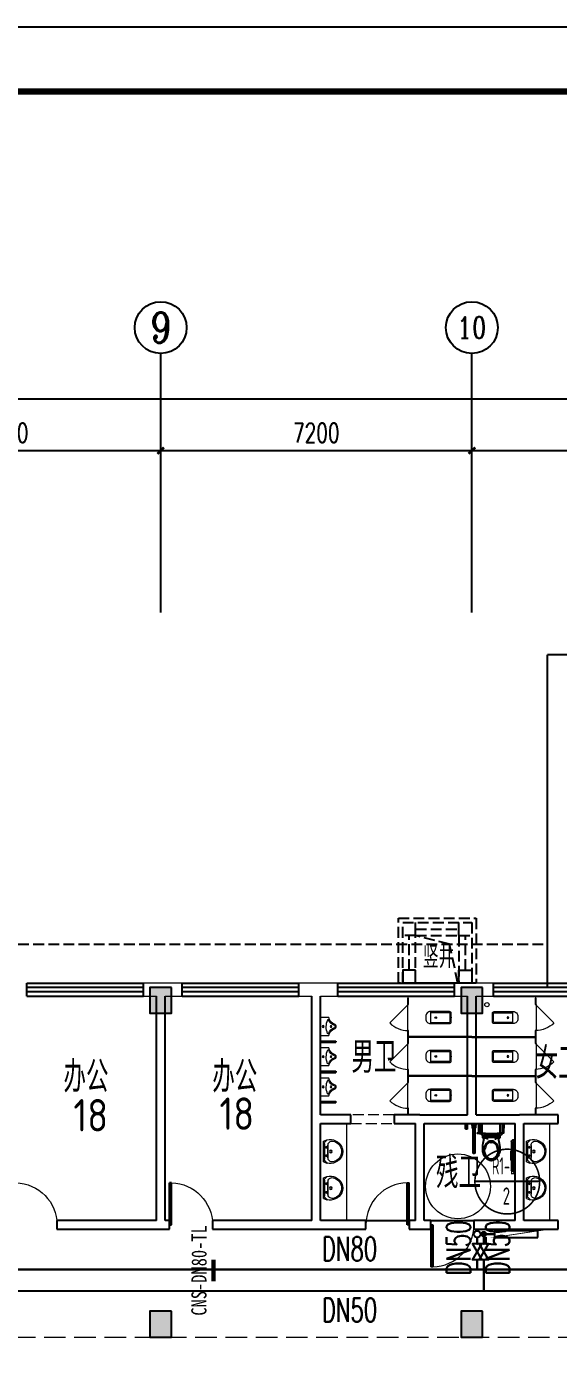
# Model space of a CAD drawing. Extents: x -70335 to 1144202, y 0 to 1100440.
# Drawn here: x 997542 to 1009842, y 874070 to 905006 of the extents above; entities that cross this region are included whole.
import ezdxf
from ezdxf.enums import TextEntityAlignment as Align

# ---------------------------------------------------------------- set-up
doc = ezdxf.new("R2010")
doc.units = 0
doc.header["$LTSCALE"] = 1000
doc.linetypes.add('__DASH', pattern=[0.35, 0.25, -0.1])
doc.linetypes.add('DASH', pattern=[0.35, 0.25, -0.1])
for name, color, linetype in [('0-供暖管道管径标注', 4, 'Continuous'), ('2-房间名称', 7, 'Continuous'), ('3-建筑', 7, 'Continuous'), ('3-淡显', 8, 'Continuous'), ('AXIS_TEXT', 7, 'Continuous'), ('BTTK', 7, 'Continuous'), ('DIM_IDEN', 3, 'Continuous'), ('EQ-采暖分集水器', 7, 'Continuous'), ('PIPE-暖供支管', 4, 'Continuous'), ('PIPE-暖供水', 1, 'Continuous'), ('PIPE-暖回水', 1, 'DASH'), ('PUB_TITLE', 4, 'Continuous'), ('VALVE-暖供水', 7, 'Continuous'), ('VALVE-暖回水', 7, 'Continuous'), ('VPIPE-暖供水', 3, 'Continuous'), ('VPIPE-暖回水', 2, 'DASH'), ('厨卫', 252, 'Continuous'), ('抗震支吊架', 2, 'Continuous'), ('改过图层标记', 3, 'Continuous')]:
    doc.layers.add(name, color=color, linetype=linetype)
doc.layers.add('3-深度淡显', color=252, linetype='Continuous', lineweight=0)
doc.styles.add('_TCH_AXIS', font='COMPLEX', dxfattribs={"bigfont": 'GBCBIG'})
doc.styles.add('_TCH_DIM_T3', font='SIMPLEX', dxfattribs={"width": 0.705882, "bigfont": 'GBCBIG'})
doc.styles.add('COMPLEX', font='COMPLEX')
doc.styles.add('HZ(TK)', font='geniso.shx', dxfattribs={"width": 0.9, "bigfont": 'hztxt.shx'})
doc.styles.add('kzcad', font='', dxfattribs={"width": 0.8})
doc.styles.get("Standard").update_dxf_attribs({"font": 'gbenor.shx', "bigfont": 'gbcbig.shx'})
doc.styles.add('设备标注', font='simplex.shx', dxfattribs={"width": 0.7, "bigfont": 'gbcbig.shx'})
doc.styles.get('kzcad').set_extended_font_data('SimSun')
doc.dimstyles.new('_TCH_ARCH&&150', dxfattribs={"dimtxt": 446.25, "dimasz": 150, "dimexe": 375, "dimexo": 450, "dimgap": 189.375, "dimtad": 1, "dimdec": 0, "dimzin": 0, "dimdsep": 46, "dimtxsty": '_TCH_DIM_T3', "dimblk": 'ARCHTICK', "dimcen": 0.09, "dimclrt": 7, "dimazin": 2, "dimtfac": 1, "dimtdec": 0, "dimtix": 1, "dimtmove": 2, "dimatfit": 3, "dimfxl": 1, "dimtolj": 1, "dimtzin": 0, "dimarcsym": 0})

# ---------------------------------------------------------------- blocks, each defined once
blk = doc.blocks.new('vhtemplate_2019年新竖式图框_A1_1_2', base_point=(-420.5, 0))
at = {"layer": 'PUB_TITLE', "color": 7}
blk.add_lwpolyline([(-420.5, 594), (841, 594), (841, 0), (-420.5, 0)], close=True, dxfattribs=at)
at = {"layer": 'PUB_TITLE', "const_width": 1}
blk.add_lwpolyline([(-395.5, 10), (831, 10), (831, 584), (-395.5, 584)], close=True, dxfattribs=at)
at = {"layer": 'BTTK', "color": 4, "style": 'HZ(TK)', "width": 0.9}
for tag, p in [('合作单位', (796, 511.5)), ('建设单位', (796, 209.5)), ('工程名称', (796, 176.5)), ('子项名称', (806, 160)), ('图纸名称', (796, 141))]:
    blk.add_attdef(tag, text='', height=3.5, dxfattribs=at).set_placement(p, align=Align.MIDDLE_CENTER)
for tag, p in [('注册证书号', (808.5, 279)), ('注册印章号', (808.5, 271)), ('设计号', (806, 193)), ('图别', (789.75, 34)), ('图号', (822.25, 34)), ('版本号', (789.75, 26)), ('日期', (822.25, 26))]:
    blk.add_attdef(tag, text='', height=3.5, dxfattribs=at).set_placement(p, align=Align.MIDDLE)
blk = doc.blocks.new('A$C1C523CE6')
at = {"layer": '厨卫'}
for p, q in [((302, 1130), (302, 958)), ((931, 1111), (931, 450, 0)), ((971, 1111), (931, 1111)), ((971, 450, 0), (971, 1111)), ((1105, 1102), (1090, 1117)), ((1160, 1117), (1145, 1102)), ((11, 760), (1, 760)), ((11, 700), (1, 700)), ((11, 700), (11, 760)), ((36, 750), (11, 750)), ((16, 710), (11, 710)), ((41, 685), (41, 475, 0)), ((81, 705), (81, 475, 0)), ((467, 770), (444, 770)), ((456, 884), (645, 884)), ((456, 781), (456, 758)), ((634, 770), (657, 770)), ((645, 781), (645, 758)), ((41, 475), (41, 285)), ((81, 285), (81, 475)), ((951, 430, 0), (951, 430, 0)), ((11, 60, 0), (1, 60, 0)), ((11, 0, 0), (1, 0, 0)), ((11, 60, 0), (11, 0, 0)), ((16, 50, 0), (11, 50, 0)), ((16, 50, 0), (11, 50, 0)), ((36, 10, 0), (11, 10, 0)), ((41, 285, 0), (41, 75, 0)), ((81, 285, 0), (81, 55, 0))]:
    blk.add_line(p, q, dxfattribs=at)
for points in [[(819, 1130), (282, 1130, 0.421203), (259, 1107), (264, 922, 0.384529), (285, 900, 0.020097), (551, 890, 0.020097), (816, 900, 0.384529), (837, 922), (842, 1107, 0.421203)], [(1125, 993), (1125, 993, 0.414214), (1145, 1013), (1145, 1102), (1105, 1102), (1105, 1013, 0.414214)], [(749, 844), (352, 844), (352, 807, 0.472458), (379, 784, -0.097656), (722, 784, 0.472458), (749, 807)], [(551, 307, -0.221073), (451, 353, -0.102493), (395, 459, -0.121565), (397, 590, -0.187395), (480, 701, -0.126952), (551, 719, -0.126952), (621, 701, -0.187395), (704, 590, -0.121565), (706, 459, -0.102493), (650, 353, -0.221073)]]:
    blk.add_lwpolyline(points, format="xyb", close=True, dxfattribs=at)
for points in [[(302, 958), (302, 913), (302, 924, 0.081902), (306, 898)], [(354, 895, -0.203745), (342, 924), (342, 1130)], [(747, 895, 0.203745), (759, 924), (759, 1130)], [(795, 898, 0.081906), (799, 924), (799, 1130)], [(306, 898, 0.32142), (382, 844), (719, 844, 0.300027), (793, 893)], [(352, 898, 0.216674), (382, 884), (414, 884)], [(390, 786), (366, 671, 0.088113), (356, 473, 0.124068), (415, 339, 0.086475), (483, 282, 0.130408), (551, 265, 0.130408), (618, 282, 0.086475), (686, 339, 0.124068), (745, 473, 0.088113), (735, 671), (712, 786)], [(404, 524, -0.134007), (437, 632, -0.213245), (522, 694, 0.668461), (518, 710, 0.205105), (426, 639, 0.136377), (394, 524)], [(556, 683), (569, 689, 0.801198), (570, 693, 0.05862), (551, 695, 0.05862), (531, 693, 0.801198), (532, 689), (545, 683)], [(707, 524, 0.136377), (675, 639, 0.205105), (583, 710, 0.668461), (579, 694, -0.213245), (664, 632, -0.134007), (697, 524)], [(687, 884), (719, 884, 0.194092), (747, 895)], [(793, 893, 0.019656), (795, 898)]]:
    blk.add_lwpolyline(points, format="xyb", dxfattribs=at)
for points in [[(891, 1130), (891, 1117), (1011, 1117), (1011, 1130)], [(913, 1087), (913, 1100), (905, 1100), (905, 1087)], [(926, 1027), (926, 1117), (913, 1117), (913, 1027)], [(975, 1027), (975, 1117), (989, 1117), (989, 1027)], [(989, 1087), (989, 1100), (997, 1100), (997, 1087)], [(1062, 1130), (1062, 1117), (1183, 1117), (1183, 1130)], [(456, 844), (456, 888), (414, 888), (414, 844)], [(645, 844), (645, 888), (687, 888), (687, 844)]]:
    blk.add_lwpolyline(points, close=True, dxfattribs=at)
for points in [[(780, 897), (814, 885), (869, 892), (866, 915), (834, 910)], [(1, 475), (101, 475), (101, 285), (1, 285)]]:
    blk.add_lwpolyline(points, dxfattribs=at)
at = {"layer": '厨卫', "const_width": 20}
blk.add_lwpolyline([(1, 174, 0.39926), (10, 184, 0.39926), (1, 194, 0.39926)], format="xyb", dxfattribs=at)
at = {"layer": '厨卫'}
for centre, radius, start, end in [((16, 685), 25, 0, 90), ((36, 705), 45, 0, 90), ((951, 450, 0), 20, 180.0006, 270.0006), ((951, 450, 0), 20, 269.9999, 0), ((16, 75, 0), 25, 270, 0), ((36, 55, 0), 45, 270, 0)]:
    blk.add_arc(centre, radius, start, end, dxfattribs=at)
blk = doc.blocks.new('$VALVE$00000295')
at = {"color": 2}
blk.add_lwpolyline([(-125, 72), (-125, -72), (125, 72), (125, -72), (-125, 72)], dxfattribs=at)
for p in [(-125, 0), (125, 0)]:
    blk.add_point(p, dxfattribs=at)
blk = doc.blocks.new('_E6')
for p, q in [((240, 0), (-240, 0)), ((-237, 0), (239, 0)), ((240, 0), (270, -79)), ((-213, -36), (-271, -91)), ((-240, 0), (-270, -79)), ((-179, -23), (181, -23)), ((141, -105), (-141, -105)), ((-141, -105), (141, -105)), ((217, -37), (274, -95))]:
    blk.add_line(p, q)
for centre, radius in [((-99, -65), 16.3), ((2, -172), 31.6), ((2, -172), 23), ((101, -65), 16.3)]:
    blk.add_circle(centre, radius)
for centre, radius, start, end in [((28, -152), 307, 166.1751, 244.7296), ((-141, -205), 100, 90, 190.5602), ((0, -179), 243, 190.5602, 349.4398), ((-179, -73), 50, 90, 133.181), ((-28, -152), 307, 297.0639, 13.8249), ((141, -205), 100, 349.4398, 90), ((181, -73), 50, 44.5607, 90), ((0, -201), 250, 245.8071, 296.4628), ((28, -152), 307, 266.589, 266.5936)]:
    blk.add_arc(centre, radius, start, end)
at = {"width": 0.8, "flags": 9}
for tag in ['XSIZE', 'YSIZE']:
    blk.add_attdef(tag, (0, 0), '', height=0.5, dxfattribs=at)
blk = doc.blocks.new('$TCHSYS$WIN2D')
for p, q in [((-0.5, 0.5), (0.5, 0.5)), ((-0.5, 0.5), (-0.5, -0.5)), ((0.5, 0.5), (0.5, -0.5)), ((0.5, 0.167), (-0.5, 0.167)), ((0.5, -0.167), (-0.5, -0.167)), ((-0.5, -0.5), (0.5, -0.5))]:
    blk.add_line(p, q)
blk = doc.blocks.new('$DorLib2D$00000001')
for p, q in [((0.45, 0.975), (0.5, 0.975)), ((0.45, 0), (0.45, 0.975)), ((0.5, 0), (0.5, 0.975)), ((0.5, 0), (0.45, 0))]:
    blk.add_line(p, q)
at = {"lineweight": 13}
blk.add_arc((0.475, 0), 0.975, 91.4693, 180, dxfattribs=at)
blk = doc.blocks.new('_AXISO')
blk.add_circle((0, 0), 0.5)
at = {"layer": 'AXIS_TEXT', "style": 'COMPLEX', "width": 1.041667}
blk.add_attdef('A', text='', height=0.56, dxfattribs=at).set_placement((-0.25, -0.28), (0.25, -0.28), align=Align.FIT)
blk = doc.blocks.new('_ArchTick')
at = {"color": 0, "linetype": 'ByBlock', "const_width": 0.4}
blk.add_lwpolyline([(-0.5, -0.5), (0.5, 0.5)], dxfattribs=at)
blk = doc.blocks.new('*D3026')
at = {"layer": '3-建筑', "color": 0, "lineweight": -2, "transparency": 16777216}
for p, q in [((949942, 891886), (949942, 896761)), ((1089142, 891886), (1089142, 896761)), ((949942, 896386), (1089142, 896386))]:
    blk.add_line(p, q, dxfattribs=at)
at = {"layer": 'Defpoints', "color": 0, "transparency": 16777216}
for p in [(1089142, 896386), (949942, 891436), (1089142, 891436)]:
    blk.add_point(p, dxfattribs=at)
at = {"layer": '3-建筑', "color": 0, "lineweight": -2, "transparency": 16777216, "xscale": 150, "yscale": 150, "zscale": 150, "rotation": 180}
blk.add_blockref('_ArchTick', (949942, 896386), dxfattribs=at)
at = {"layer": '3-建筑', "color": 0, "lineweight": -2, "transparency": 16777216, "xscale": 150, "yscale": 150, "zscale": 150}
blk.add_blockref('_ArchTick', (1089142, 896386), dxfattribs=at)
at = {"layer": '3-建筑', "color": 7, "transparency": 16777216, "insert": (1019542, 896799), "char_height": 446.2, "attachment_point": 5, "style": '_TCH_DIM_T3'}
blk.add_mtext('\\A1;139200', dxfattribs=at)
blk = doc.blocks.new('*D3035')
at = {"layer": '3-建筑', "color": 0, "lineweight": -2, "transparency": 16777216}
for p, q in [((993442, 891886), (993442, 895561)), ((1000642, 891886), (1000642, 895561)), ((993442, 895186), (1000642, 895186))]:
    blk.add_line(p, q, dxfattribs=at)
at = {"layer": 'Defpoints', "color": 0, "transparency": 16777216}
for p in [(1000642, 895186), (993442, 891436), (1000642, 891436)]:
    blk.add_point(p, dxfattribs=at)
at = {"layer": '3-建筑', "color": 0, "lineweight": -2, "transparency": 16777216, "xscale": 150, "yscale": 150, "zscale": 150, "rotation": 180}
blk.add_blockref('_ArchTick', (993442, 895186), dxfattribs=at)
at = {"layer": '3-建筑', "color": 0, "lineweight": -2, "transparency": 16777216, "xscale": 150, "yscale": 150, "zscale": 150}
blk.add_blockref('_ArchTick', (1000642, 895186), dxfattribs=at)
at = {"layer": '3-建筑', "color": 7, "transparency": 16777216, "insert": (997042, 895599), "char_height": 446.2, "attachment_point": 5, "style": '_TCH_DIM_T3'}
blk.add_mtext('\\A1;7200', dxfattribs=at)
blk = doc.blocks.new('*D3036')
at = {"layer": '3-建筑', "color": 0, "lineweight": -2, "transparency": 16777216}
for p, q in [((1000642, 891886), (1000642, 895561)), ((1007842, 891886), (1007842, 895561)), ((1000642, 895186), (1007842, 895186))]:
    blk.add_line(p, q, dxfattribs=at)
at = {"layer": 'Defpoints', "color": 0, "transparency": 16777216}
for p in [(1007842, 895186), (1000642, 891436), (1007842, 891436)]:
    blk.add_point(p, dxfattribs=at)
at = {"layer": '3-建筑', "color": 0, "lineweight": -2, "transparency": 16777216, "xscale": 150, "yscale": 150, "zscale": 150, "rotation": 180}
blk.add_blockref('_ArchTick', (1000642, 895186), dxfattribs=at)
at = {"layer": '3-建筑', "color": 0, "lineweight": -2, "transparency": 16777216, "xscale": 150, "yscale": 150, "zscale": 150}
blk.add_blockref('_ArchTick', (1007842, 895186), dxfattribs=at)
at = {"layer": '3-建筑', "color": 7, "transparency": 16777216, "insert": (1004242, 895599), "char_height": 446.2, "attachment_point": 5, "style": '_TCH_DIM_T3'}
blk.add_mtext('\\A1;7200', dxfattribs=at)
blk = doc.blocks.new('*D3037')
at = {"layer": '3-建筑', "color": 0, "lineweight": -2, "transparency": 16777216}
for p, q in [((1007842, 891886), (1007842, 895561)), ((1015042, 891886), (1015042, 895561)), ((1007842, 895186), (1015042, 895186))]:
    blk.add_line(p, q, dxfattribs=at)
at = {"layer": 'Defpoints', "color": 0, "transparency": 16777216}
for p in [(1015042, 895186), (1007842, 891436), (1015042, 891436)]:
    blk.add_point(p, dxfattribs=at)
at = {"layer": '3-建筑', "color": 0, "lineweight": -2, "transparency": 16777216, "xscale": 150, "yscale": 150, "zscale": 150, "rotation": 180}
blk.add_blockref('_ArchTick', (1007842, 895186), dxfattribs=at)
at = {"layer": '3-建筑', "color": 0, "lineweight": -2, "transparency": 16777216, "xscale": 150, "yscale": 150, "zscale": 150}
blk.add_blockref('_ArchTick', (1015042, 895186), dxfattribs=at)
at = {"layer": '3-建筑', "color": 7, "transparency": 16777216, "insert": (1011442, 895599), "char_height": 446.2, "attachment_point": 5, "style": '_TCH_DIM_T3'}
blk.add_mtext('\\A1;7200', dxfattribs=at)
blk = doc.blocks.new('$lvtry$00000222')
at = {"color": 0, "elevation": 0}
blk.add_lwpolyline([(-205, -191), (-205, 0), (205, 0), (205, -191, 0.268068), (51, -323, -0.317765), (0, -360, -0.317765), (-51, -323, 0.268068)], format="xyb", close=True, dxfattribs=at)
at = {"color": 0}
for centre in [(0, -60, 0), (0, -242, 0)]:
    blk.add_circle(centre, 20, dxfattribs=at)
for centre, radius, start, end in [((-152, -175, 0), 10, 114.1084, 248.1394), ((5, -526, 0), 395, 66.6675, 114.1084), ((-243, -401, 0), 233, 19.2639, 68.1394), ((243, -401, 0), 233, 110.4941, 160.7361), ((158, -173, 0), 10, 290.4941, 66.6675), ((0, -316, 0), 24, 199.2639, 269.4998), ((0, -316, 0), 24, 270.5002, 340.7361)]:
    blk.add_arc(centre, radius, start, end, dxfattribs=at)
for p in [(0, -60, 0), (0, -242, 0)]:
    blk.add_point(p, dxfattribs=at)
blk = doc.blocks.new('$lvtry$00000200')
at = {"color": 0}
for p, q in [((-110, -40, 0), (-110, -470, 0)), ((100, -30, 0), (-100, -30, 0)), ((110, -470, 0), (110, -40, 0))]:
    blk.add_line(p, q, dxfattribs=at)
at = {"color": 0, "elevation": 0}
blk.add_lwpolyline([(100, 0), (-100, 0, 0.414214), (-140, -40), (-140, -480, 0.414214), (-30, -590), (30, -590, 0.414214), (140, -480), (140, -40, 0.414214)], format="xyb", close=True, dxfattribs=at)
blk.add_lwpolyline([(140, -470), (-140, -470)], dxfattribs=at)
at = {"color": 0}
blk.add_circle((0, -359, 0), 20, dxfattribs=at)
for centre, start, end in [((-100, -40, 0), 90, 180), ((100, -40, 0), 0, 90)]:
    blk.add_arc(centre, 10, start, end, dxfattribs=at)
for p in [(0, 0), (0, -359, 0)]:
    blk.add_point(p, dxfattribs=at)
blk = doc.blocks.new('$DorLib2D$00000114')
at = {"color": 0}
blk.add_line((0.5, 0), (-0.207, 0.707), dxfattribs=at)
blk.add_arc((0.5, 0), 1, 135, 180, dxfattribs=at)

msp = doc.modelspace()

# ---------------------------------------------------------------- hatches: boundary and pattern name
at = {"layer": '3-淡显'}
h = msp.add_hatch(color=256, dxfattribs=at)
h.dxf.hatch_style = 1
h.paths.add_polyline_path([(1000891.7, 882753.7), (1000391.7, 882753.7), (1000391.7, 882153.7), (1000891.7, 882153.7)])
h = msp.add_hatch(color=256, dxfattribs=at)
h.dxf.hatch_style = 1
h.paths.add_polyline_path([(1007591.7, 882153.7), (1008091.7, 882153.7), (1008091.7, 882753.7), (1007591.7, 882753.7)])
h = msp.add_hatch(color=256, dxfattribs=at)
h.dxf.hatch_style = 1
h.paths.add_polyline_path([(1000391.7, 875253.7), (1000391.7, 874653.7), (1000891.7, 874653.7), (1000891.7, 875253.7)])
h = msp.add_hatch(color=256, dxfattribs=at)
h.dxf.hatch_style = 1
h.paths.add_polyline_path([(1008091.7, 874653.7), (1008091.7, 875253.7), (1007591.7, 875253.7), (1007591.7, 874653.7)])
at = {"layer": 'VPIPE-暖回水', "linetype": 'DASH'}
msp.add_hatch(color=256, dxfattribs=at).paths.add_polyline_path([(1008192.1, 877038.7), (1008190.5, 877054.3), (1008185.6, 877069.2), (1008177.8, 877082.8), (1008167.3, 877094.4), (1008154.6, 877103.7), (1008140.3, 877110), (1008125, 877113.3), (1008109.3, 877113.3), (1008094, 877110), (1008079.6, 877103.7), (1008066.9, 877094.4), (1008056.5, 877082.8), (1008048.6, 877069.2), (1008043.8, 877054.3), (1008042.1, 877038.7), (1008043.8, 877023.1), (1008048.6, 877008.2), (1008056.5, 876994.6), (1008066.9, 876983), (1008079.6, 876973.8), (1008094, 876967.4), (1008109.3, 876964.1), (1008125, 876964.1), (1008140.3, 876967.4), (1008154.6, 876973.8), (1008167.3, 876983), (1008177.8, 876994.6), (1008185.6, 877008.2), (1008190.5, 877023.1)])

# ---------------------------------------------------------------- linework, layer by layer
at = {"layer": '3-建筑'}
for p, q in [((1000641.7, 891436.2), (1000641.7, 897436.2)), ((1007841.7, 891436.2), (1007841.7, 897436.2)), ((1009591.7, 882753.7), (1009591.7, 890453.7)), ((1013791.7, 890453.7), (1009591.7, 890453.7)), ((1006541.7, 883953.7), (1006541.7, 884253.7)), ((1007541.7, 883953.7), (1007541.7, 884253.7)), ((1000541.7, 877353.7), (1000541.7, 882553.7)), ((1000741.7, 877353.7), (1000741.7, 882553.7)), ((1004141.7, 879703.7), (1004141.7, 882553.7)), ((1004341.7, 879803.7), (1004341.7, 882553.7)), ((1007741.7, 879803.7), (1007741.7, 882553.7)), ((1007941.7, 879803.7), (1007941.7, 882553.7)), ((1004341.7, 881510.6), (1004691.7, 881510.6)), ((1004341.7, 881510.6), (1004341.7, 881485.6)), ((1004341.7, 881485.6), (1004691.7, 881485.6)), ((1004691.7, 881510.6), (1004691.7, 881485.6)), ((1004341.7, 880810.6), (1004691.7, 880810.6)), ((1004341.7, 880810.6), (1004341.7, 880785.6)), ((1004341.7, 880785.6), (1004691.7, 880785.6)), ((1004691.7, 880810.6), (1004691.7, 880785.6)), ((1004341.7, 880110.6), (1004691.7, 880110.6)), ((1004341.7, 880110.6), (1004341.7, 880085.6)), ((1004341.7, 880085.6), (1004691.7, 880085.6)), ((1004691.7, 880110.6), (1004691.7, 880085.6)), ((1004141.7, 877353.7), (1004141.7, 879703.7)), ((1005041.7, 879803.7), (1004341.7, 879803.7)), ((1004341.7, 877353.7), (1004341.7, 879603.7)), ((1004341.7, 879603.7), (1005041.7, 879603.7)), ((1005041.7, 879603.7), (1005041.7, 879803.7)), ((1006641.7, 879803.7), (1006041.7, 879803.7)), ((1006041.7, 879803.7), (1006041.7, 879603.7)), ((1006041.7, 879603.7), (1006541.7, 879603.7)), ((1006541.7, 877353.7), (1006541.7, 879603.7)), ((1006641.7, 879803.7), (1007741.7, 879803.7)), ((1006741.7, 877353.7), (1006741.7, 879603.7)), ((1006741.7, 879603.7), (1007841.7, 879603.7)), ((1007841.7, 879603.7), (1008841.7, 879603.7)), ((1007941.7, 879803.7), (1008941.7, 879803.7)), ((1008841.7, 877353.7), (1008841.7, 879603.7)), ((1009841.7, 879803.7), (1008941.7, 879803.7)), ((1009041.7, 877353.7), (1009041.7, 879603.7)), ((1009041.7, 879603.7), (1009841.7, 879603.7)), ((1009841.7, 879603.7), (1009841.7, 879803.7)), ((1000541.7, 877353.7), (998241.7, 877353.7)), ((998241.7, 877353.7), (998241.7, 877153.7)), ((1000841.7, 877353.7), (1000741.7, 877353.7)), ((1000841.7, 877153.7), (1000841.7, 877353.7)), ((1004141.7, 877353.7), (1001841.7, 877353.7)), ((1001841.7, 877353.7), (1001841.7, 877153.7)), ((1005391.7, 877353.7), (1004341.7, 877353.7)), ((1005391.7, 877353.7), (1006391.7, 877353.7)), ((1005391.7, 877153.7), (1005391.7, 877353.7)), ((1006541.7, 877353.7), (1006391.7, 877353.7)), ((1006391.7, 877353.7), (1006391.7, 877153.7)), ((1006891.7, 877353.7), (1006741.7, 877353.7)), ((1006891.7, 877353.7, 0), (1007891.7, 877353.7, 0)), ((1006891.7, 877153.7), (1006891.7, 877353.7)), ((1008841.7, 877353.7), (1007891.7, 877353.7)), ((1007891.7, 877353.7), (1007891.7, 877153.7)), ((1009841.7, 877353.7), (1009041.7, 877353.7)), ((1009841.7, 877153.7), (1009841.7, 877353.7)), ((998241.7, 877153.7), (1000641.7, 877153.7)), ((1000641.7, 877153.7), (1000841.7, 877153.7)), ((1001841.7, 877153.7), (1004241.7, 877153.7)), ((1004241.7, 877153.7), (1005391.7, 877153.7)), ((1006391.7, 877153.7), (1006641.7, 877153.7)), ((1006641.7, 877153.7), (1006891.7, 877153.7)), ((1007891.7, 877153.7), (1008941.7, 877153.7)), ((1008941.7, 877153.7), (1009841.7, 877153.7))]:
    msp.add_line(p, q, dxfattribs=at)
at = {"layer": '3-建筑', "linetype": '__DASH'}
for p, q in [((1006541.7, 883953.7), (1006241.7, 883953.7)), ((1006391.7, 883153.7), (1006391.7, 883953.7)), ((1006541.7, 884103.7), (1007541.7, 884103.7)), ((1007541.7, 883953.7), (1007841.7, 883953.7)), ((1007691.7, 883153.7), (1007691.7, 883953.7))]:
    msp.add_line(p, q, dxfattribs=at)
for points in [[(1006141.7, 884353.7), (1007941.7, 884353.7), (1007941.7, 882853.7), (1006141.7, 882853.7)], [(1006241.7, 884253.7), (1007841.7, 884253.7), (1007841.7, 882853.7), (1006241.7, 882853.7)], [(1006541.7, 883953.7), (1007541.7, 883953.7), (1007541.7, 882853.7), (1006541.7, 882853.7)]]:
    msp.add_lwpolyline(points, close=True, dxfattribs=at)
msp.add_lwpolyline([(1007519.9, 882853.7), (1007322.8, 883757.1), (1006541.7, 883953.7)], dxfattribs=at)
at = {"layer": '3-建筑'}
for points in [[(1006541.7, 883153.7), (1006241.7, 883153.7), (1006241.7, 882853.7), (1006541.7, 882853.7)], [(1007541.7, 883153.7), (1007841.7, 883153.7), (1007841.7, 882853.7), (1007541.7, 882853.7)]]:
    msp.add_lwpolyline(points, close=True, dxfattribs=at)
at = {"layer": '3-淡显', "linetype": '__DASH'}
msp.add_lwpolyline([(949041.8, 879953.7), (949041.8, 883753.7), (1009591.7, 883753.7)], dxfattribs=at)
at = {"layer": '3-淡显'}
for points in [[(1000891.7, 882753.7), (1000391.7, 882753.7), (1000391.7, 882153.7), (1000891.7, 882153.7)], [(1008091.7, 882753.7), (1007591.7, 882753.7), (1007591.7, 882153.7), (1008091.7, 882153.7)], [(1000891.7, 875253.7), (1000391.7, 875253.7), (1000391.7, 874653.7), (1000891.7, 874653.7)], [(1008091.7, 875253.7), (1007591.7, 875253.7), (1007591.7, 874653.7), (1008091.7, 874653.7)]]:
    msp.add_lwpolyline(points, close=True, dxfattribs=at)
at = {"layer": '3-深度淡显'}
for p, q in [((1000641.7, 882853.7), (1000241.7, 882853.7)), ((1000241.7, 882853.7), (1000241.7, 882553.7)), ((1001141.7, 882853.7), (1000641.7, 882853.7)), ((1001141.7, 882553.7), (1001141.7, 882853.7)), ((1004241.7, 882853.7), (1003841.7, 882853.7)), ((1003841.7, 882853.7), (1003841.7, 882553.7)), ((1004741.7, 882853.7), (1004241.7, 882853.7)), ((1004741.7, 882553.7), (1004741.7, 882853.7)), ((1007841.7, 882853.7), (1007441.7, 882853.7)), ((1007441.7, 882853.7), (1007441.7, 882553.7)), ((1008341.7, 882853.7), (1007841.7, 882853.7)), ((1008341.7, 882553.7), (1008341.7, 882853.7)), ((1000241.7, 882553.7), (1000541.7, 882553.7)), ((1000741.7, 882553.7), (1001141.7, 882553.7)), ((1003841.7, 882553.7), (1004141.7, 882553.7)), ((1004341.7, 882553.7), (1004741.7, 882553.7)), ((1006354.2, 882503.7), (1006354.2, 882353.7)), ((1006379.2, 882503.7), (1006354.2, 882503.7)), ((1006354.2, 882353.7), (1006379.2, 882353.7)), ((1006354.2, 882353.7), (1006354.2, 881753.7)), ((1006379.2, 882353.7), (1006379.2, 882503.7)), ((1007441.7, 882553.7), (1007741.7, 882553.7)), ((1007941.7, 882553.7), (1008341.7, 882553.7)), ((1009304.2, 882503.7), (1009304.2, 882353.7)), ((1009329.2, 882503.7), (1009304.2, 882503.7)), ((1009304.2, 882353.7), (1009329.2, 882353.7)), ((1009329.2, 882353.7), (1009329.2, 882503.7)), ((1009329.2, 882353.7), (1009329.2, 881753.7)), ((1006379.2, 881753.7), (1006354.2, 881753.7)), ((1006354.2, 881753.7), (1006354.2, 881603.7)), ((1006379.2, 881616.2), (1006379.2, 881753.7)), ((1009329.2, 881753.7), (1009304.2, 881753.7)), ((1009304.2, 881753.7), (1009304.2, 881616.2)), ((1009329.2, 881603.7), (1009329.2, 881753.7)), ((1006354.2, 881603.7), (1006354.2, 881453.7)), ((1006354.2, 881453.7), (1006379.2, 881453.7)), ((1006354.2, 881453.7), (1006354.2, 880853.7)), ((1007841.7, 881616.2), (1006379.2, 881616.2)), ((1007841.7, 881591.2), (1006379.2, 881591.2)), ((1006379.2, 881453.7), (1006379.2, 881591.2)), ((1007841.7, 881591.2), (1007841.7, 881616.2)), ((1007841.7, 881616.2), (1009304.2, 881616.2)), ((1007841.7, 881616.2), (1007841.7, 881591.2)), ((1007841.7, 881591.2), (1009304.2, 881591.2)), ((1009304.2, 881591.2), (1009304.2, 881453.7)), ((1009304.2, 881453.7), (1009329.2, 881453.7)), ((1009329.2, 881453.7), (1009329.2, 881603.7)), ((1009329.2, 881453.7), (1009329.2, 880853.7)), ((1006379.2, 880853.7), (1006354.2, 880853.7)), ((1006354.2, 880853.7), (1006354.2, 880703.7)), ((1006379.2, 880716.2), (1006379.2, 880853.7)), ((1009329.2, 880853.7), (1009304.2, 880853.7)), ((1009304.2, 880853.7), (1009304.2, 880716.2)), ((1009329.2, 880703.7), (1009329.2, 880853.7)), ((1006354.2, 880703.7), (1006354.2, 880553.7)), ((1006354.2, 880553.7), (1006379.2, 880553.7)), ((1006354.2, 880553.7), (1006354.2, 879953.7)), ((1007841.7, 880716.2), (1006379.2, 880716.2)), ((1007841.7, 880691.2), (1006379.2, 880691.2)), ((1006379.2, 880553.7), (1006379.2, 880691.2)), ((1007841.7, 880691.2), (1007841.7, 880716.2)), ((1007841.7, 880716.2), (1009304.2, 880716.2)), ((1007841.7, 880716.2), (1007841.7, 880691.2)), ((1007841.7, 880691.2), (1009304.2, 880691.2)), ((1009304.2, 880691.2), (1009304.2, 880553.7)), ((1009304.2, 880553.7), (1009329.2, 880553.7)), ((1009329.2, 880553.7), (1009329.2, 880703.7)), ((1009329.2, 880553.7), (1009329.2, 879953.7)), ((1006379.2, 879953.7), (1006354.2, 879953.7)), ((1006354.2, 879953.7), (1006354.2, 879803.7)), ((1006379.2, 879803.7), (1006379.2, 879953.7)), ((1009329.2, 879953.7), (1009304.2, 879953.7)), ((1009304.2, 879953.7), (1009304.2, 879803.7)), ((1009329.2, 879803.7), (1009329.2, 879953.7)), ((1006354.2, 879803.7), (1006379.2, 879803.7)), ((1009304.2, 879803.7), (1009329.2, 879803.7))]:
    msp.add_line(p, q, dxfattribs=at)
at = {"layer": '3-深度淡显', "linetype": 'DASH'}
for p, q in [((1006041.7, 879803.7), (1005041.7, 879803.7)), ((1005041.7, 879603.7), (1006041.7, 879603.7))]:
    msp.add_line(p, q, dxfattribs=at)
at = {"layer": '3-深度淡显'}
for points in [[(1004341.7, 879603.7), (1004941.7, 879603.7), (1004941.7, 877353.7), (1004341.7, 877353.7)], [(1009041.7, 879603.7), (1009641.7, 879603.7), (1009641.7, 877353.7), (1009041.7, 877353.7)]]:
    msp.add_lwpolyline(points, dxfattribs=at)
at = {"layer": '3-深度淡显', "linetype": 'DASH', "ltscale": 2}
msp.add_lwpolyline([(993741.8, 874653.7), (1014691.8, 874653.7), (1014691.8, 869053.7), (993741.8, 869053.7)], close=True, dxfattribs=at)
at = {"layer": '3-深度淡显'}
for centre, radius in [((1008191.7, 882353.7), 50), ((1007520.7, 878144.6), 750)]:
    msp.add_circle(centre, radius, dxfattribs=at)
at = {"layer": 'DIM_IDEN'}
msp.add_line((1009412.4, 878255.7), (1007912.4, 878255.7), dxfattribs=at)
at = {"layer": 'DIM_IDEN', "const_width": 37.5}
msp.add_lwpolyline([(1009412.4, 878255.7, 1), (1007912.4, 878255.7, 1)], format="xyb", close=True, dxfattribs=at)
at = {"layer": 'EQ-采暖分集水器'}
for p, q in [((1009367.3, 877113.7), (1008367.3, 877113.7)), ((1008367.3, 877113.7), (1008367.3, 876963.7)), ((1009367.3, 877113.7), (1008367.3, 877113.7)), ((1008367.3, 877113.7), (1008367.3, 876963.7)), ((1009367.3, 876963.7), (1009367.3, 877113.7)), ((1009367.3, 876963.7), (1009367.3, 877113.7)), ((1008367.3, 876963.7), (1009367.3, 876963.7)), ((1008367.3, 876963.7), (1009367.3, 876963.7))]:
    msp.add_line(p, q, dxfattribs=at)
at = {"layer": 'EQ-采暖分集水器', "color": 1, "const_width": 20}
msp.add_lwpolyline([(1008367.3, 876963.7), (1009367.3, 876963.7), (1009367.3, 877113.7), (1008367.3, 877113.7), (1008367.3, 876963.7), (1008367.3, 877113.7), (1009367.3, 877113.7)], close=True, dxfattribs=at)
at = {"layer": 'PIPE-暖供支管', "linetype": 'Continuous', "const_width": 52.5}
msp.add_lwpolyline([(1008167.1, 877038.7), (1008367.3, 877038.7)], dxfattribs=at)
at = {"layer": 'PIPE-暖供水', "linetype": 'Continuous', "const_width": 52.5}
for points in [[(1007966.7, 876963.7), (1007966.7, 876816.5)], [(1007966.7, 876440.9), (1007966.7, 876220.8)], [(993716.7, 876220.8), (1007966.7, 876220.8)], [(1007966.7, 876220.8), (1017491.7, 876220.8)]]:
    msp.add_lwpolyline(points, dxfattribs=at)
at = {"layer": 'PIPE-暖回水', "linetype": 'DASH', "const_width": 52.5}
for points in [[(1008117.1, 876963.7), (1008117.1, 876816.5)], [(1008117.1, 876440.9), (1008117.1, 875720.8)], [(993867.1, 875720.8), (1008117.1, 875720.8)], [(1008117.1, 875720.8), (1017691.7, 875720.8)]]:
    msp.add_lwpolyline(points, dxfattribs=at)
at = {"layer": 'VPIPE-暖供水', "linetype": 'Continuous'}
msp.add_circle((1007966.7, 877038.7), 75, dxfattribs=at)
at = {"layer": '抗震支吊架', "color": 2, "const_width": 100}
msp.add_lwpolyline([(1001862.5, 875947.2), (1001862.5, 876447.2)], dxfattribs=at)

# ---------------------------------------------------------------- block references
at = {"layer": '3-建筑'}
ref = msp.add_blockref('_AXISO', (1000641.7, 898036.2), dxfattribs=dict(at, xscale=1200, yscale=1200, zscale=1200))
ref.add_attrib('A', '9', dxfattribs={"layer": 'AXIS_TEXT', "height": 698.9, "style": '_TCH_AXIS'}).set_placement((1000408.8, 897686.8), (1000874.7, 897686.8), align=Align.FIT)
ref = msp.add_blockref('_AXISO', (1007841.7, 898036.2), dxfattribs=dict(at, xscale=1200, yscale=1200, zscale=1200))
ref.add_attrib('A', '10', dxfattribs={"layer": 'AXIS_TEXT', "height": 492.67, "style": '_TCH_AXIS'}).set_placement((1007501.6, 897789.9), (1008181.9, 897789.9), align=Align.FIT)
for name, p, xscale, yscale, zscale in [('$TCHSYS$WIN2D', (998891.7, 882703.7), 2700, -300, 2700), ('$TCHSYS$WIN2D', (1002491.7, 882703.7), 2700, -300, 2700), ('$TCHSYS$WIN2D', (1006091.7, 882703.7), 2700, -300, 2700), ('$TCHSYS$WIN2D', (1009691.7, 882703.7), 2700, -300, 2700), ('$DorLib2D$00000001', (997741.7, 877253.7), -1000, 1000, -1000), ('$DorLib2D$00000001', (1001341.7, 877253.7), -1000, 1000, -1000), ('$DorLib2D$00000001', (1005891.7, 877253.7), 1000, 1000, 1000), ('$DorLib2D$00000001', (1007391.7, 877253.7), -1000, -1000, -1000)]:
    msp.add_blockref(name, p, dxfattribs=dict(at, xscale=xscale, yscale=yscale, zscale=zscale))
at = {"layer": '3-深度淡显', "xscale": -600, "zscale": 25}
for p, yscale, rotation in [((1006366.7, 882053.7), -600, 270.0000036838258), ((1009316.7, 882053.7), 600, 269.9999963161742), ((1006366.7, 881153.7), -600, 270.0000036838258), ((1009316.7, 881153.7), 600, 269.9999963161742), ((1006366.7, 880253.7), -600, 270.0000036838258), ((1009316.7, 880253.7), 600, 269.9999963161742)]:
    msp.add_blockref('$DorLib2D$00000114', p, dxfattribs=dict(at, yscale=yscale, rotation=rotation))
at = {"layer": '3-深度淡显', "color": 0, "yscale": -1, "rotation": 270.000000000788}
for p in [(1004341.7, 881848.1, 0), (1004341.7, 881148.1, 0), (1004341.7, 880448.1, 0)]:
    msp.add_blockref('$lvtry$00000222', p, dxfattribs=at)
at = {"layer": '3-深度淡显', "rotation": 270.0000036837288}
for p in [(1007366.7, 882053.7, -400), (1007366.7, 881153.7, -400), (1007366.7, 880253.7, -400)]:
    msp.add_blockref('$lvtry$00000200', p, dxfattribs=at)
at = {"layer": '3-深度淡显', "rotation": 269.9999963162712}
for p, yscale in [((1008316.7, 882053.7, -400), -0.9999999999999902), ((1008316.7, 881153.7, -400), -0.9999999999999905), ((1008316.7, 880253.7, -400), -0.9999999999999903)]:
    msp.add_blockref('$lvtry$00000200', p, dxfattribs=dict(at, yscale=yscale))
at = {"layer": '3-深度淡显', "xscale": -1}
for name, p, rotation in [('A$C1C523CE6', (1008842.2, 878473.7), 359.9999999999965), ('A$C1C523CE6', (1008842.2, 878473.7), 359.9999999999965), ('_E6', (1004406.2, 878953.7), 90), ('_E6', (1009106.2, 878953.7), 90), ('_E6', (1004406.2, 878106.1), 90), ('_E6', (1009106.2, 878106.1), 90)]:
    msp.add_blockref(name, p, dxfattribs=dict(at, rotation=rotation))
at = {"layer": 'VALVE-暖供水', "xscale": 1.5, "yscale": 1.5, "zscale": 1.5, "rotation": 270.0000000313166}
msp.add_blockref('$VALVE$00000295', (1007966.7, 876628.7), dxfattribs=at)
at = {"layer": 'VALVE-暖回水', "xscale": 1.5, "yscale": 1.5, "zscale": 1.5, "rotation": 270.00000003247}
msp.add_blockref('$VALVE$00000295', (1008117.1, 876628.7), dxfattribs=at)
at = {"layer": '改过图层标记', "xscale": 150, "yscale": 150, "zscale": 150}
msp.add_blockref('vhtemplate_2019年新竖式图框_A1_1_2', (929665.1, 815905.6), dxfattribs=at)

# ---------------------------------------------------------------- texts
at = {"layer": '0-供暖管道管径标注', "color": 251, "style": '设备标注', "width": 0.65}
for p in [(1007808.5, 876081.1), (1008715.3, 876081.1)]:
    msp.add_text('DN50', height=550, rotation=90, dxfattribs=at).set_placement(p)
at = {"layer": '0-供暖管道管径标注', "style": '设备标注', "width": 0.65}
msp.add_text('DN80', height=550, dxfattribs=at).set_placement((1004375.7, 876422.7))
at = {"layer": '0-供暖管道管径标注', "color": 251, "style": '设备标注', "width": 0.65}
msp.add_text('DN50', height=550, dxfattribs=at).set_placement((1004375.7, 875006.7))
at = {"layer": '2-房间名称'}
msp.add_text('竖井', height=506.38, rotation=360, dxfattribs=at).set_placement((1006709.1, 883205.6))
for s, height, p in [('男卫', 723.4, (1005055.8, 880773.7)), ('女卫', 723.4, (1009318.8, 880633.1)), ('办公', 723.4, (998392.3, 880322.5)), ('办公', 723.4, (1001835.5, 880322.5)), ('18', 750, (998622, 879416.7)), ('18', 750, (1002001.8, 879454.5)), ('残卫', 723.4, (1007012.4, 878098.8))]:
    msp.add_text(s, height=height, dxfattribs=at).set_placement(p)
at = {"layer": 'DIM_IDEN'}
for s, width, p, p2 in [('R1-L', 0.67115, (1008305.8, 878419.8), (1008876.3, 878419.8)), ('2', 0.834175, (1008556.3, 877720.2), (1008726, 877720.2))]:
    msp.add_text(s, height=400, dxfattribs=dict(at, width=width)).set_placement(p, p2, align=Align.FIT)
at = {"layer": '抗震支吊架', "color": 2, "style": 'kzcad', "width": 0.8}
msp.add_text('CNS-DN80-TL', height=350, rotation=89.88539, dxfattribs=at).set_placement((1001702.5, 876197.2), align=Align.CENTER)

# ---------------------------------------------------------------- dimensions: what is measured, and where the dimension line sits
at = {"layer": '3-建筑'}
for p1, p2, distance, picture, middle in [((949941.7, 891436.2), (1089141.7, 891436.2), 4950, '*D3026', (1019541.7, 896798.7)), ((993441.7, 891436.2), (1000641.7, 891436.2), 3750, '*D3035', (997041.7, 895598.7)), ((1000641.7, 891436.2), (1007841.7, 891436.2), 3750, '*D3036', (1004241.7, 895598.7)), ((1007841.7, 891436.2), (1015041.7, 891436.2), 3750, '*D3037', (1011441.7, 895598.7))]:
    dim = msp.add_aligned_dim(p1=p1, p2=p2, distance=distance, dimstyle='_TCH_ARCH&&150', dxfattribs=at)
    dim.commit()
    dim.dimension.update_dxf_attribs({"geometry": picture, "text_midpoint": middle})

doc.saveas('drawing.dxf')
